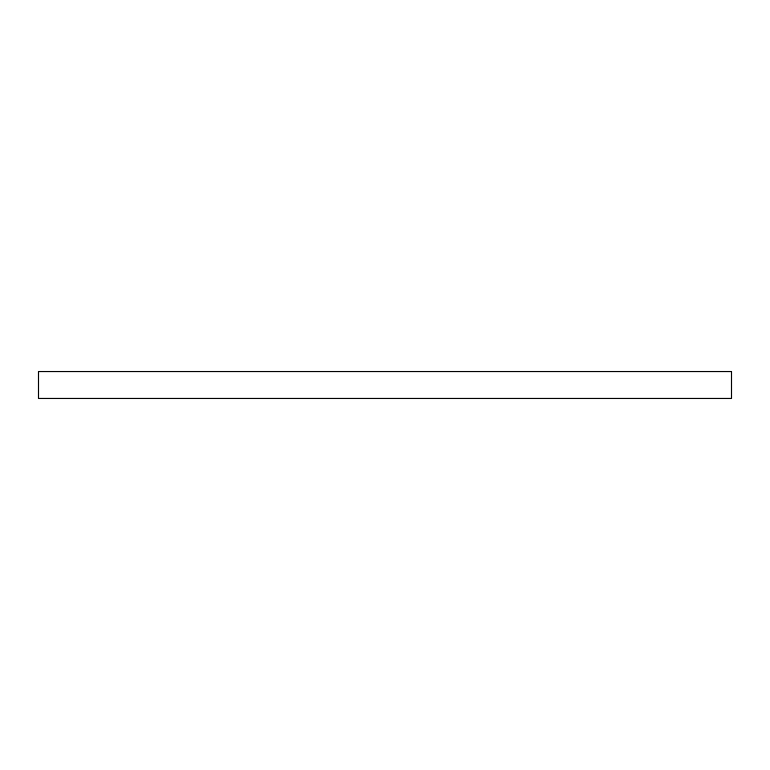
<?xml version="1.0" encoding="UTF-8"?>
<svg xmlns="http://www.w3.org/2000/svg" width="770" height="770" viewBox="0 0 770 770"><rect width="100%" height="100%" fill="white"/><g stroke="black" fill="none" stroke-linecap="round" stroke-linejoin="round"><path stroke-width="1.16" d="M731.5 371.544L38.5 371.544L38.5 398.456L731.5 398.456L731.5 371.544"/></g></svg>
